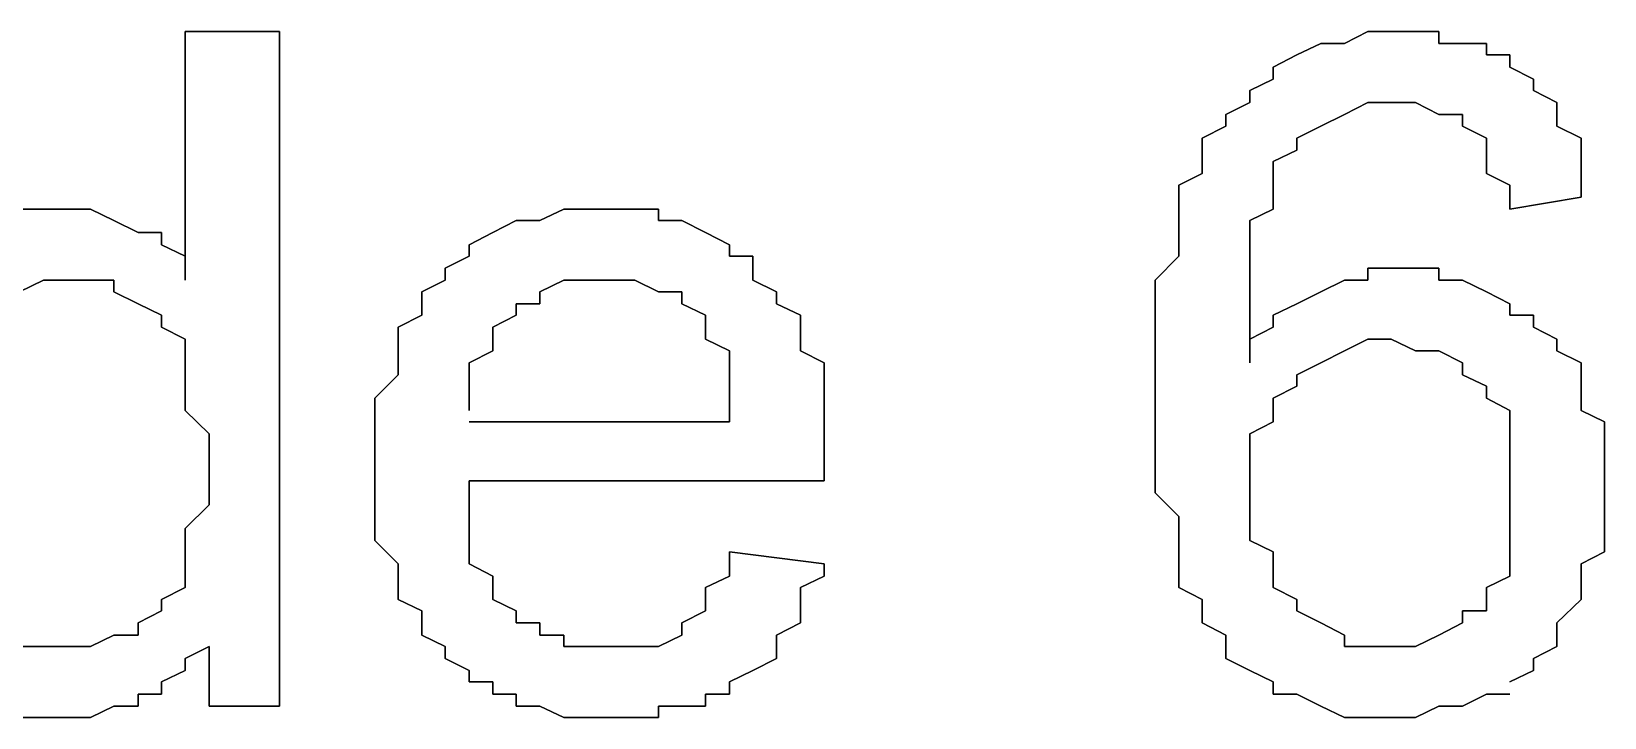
# Model space of a CAD drawing. Header units: metres. Extents: x 2.9 to 42.8, y 1.7 to 28.7.
# Drawn here: x 40.3031 to 40.5377, y 23.6132 to 23.7155 of the extents above; entities that cross this region are included whole.
import ezdxf

# ---------------------------------------------------------------- set-up
doc = ezdxf.new("R2010")
doc.units = ezdxf.units.M
doc.layers.add('GRIS', color=8, linetype='Continuous')

msp = doc.modelspace()

# ---------------------------------------------------------------- linework, layer by layer
at = {"layer": 'GRIS', "lineweight": -3}
for points in [[(40.3401, 23.7155), (40.326, 23.7155), (40.3401, 23.7155)], [(40.326, 23.7155), (40.326, 23.6784), (40.326, 23.7155)], [(40.3401, 23.6149), (40.3401, 23.7155), (40.3401, 23.6149)], [(40.4954, 23.7137), (40.4918, 23.712), (40.4954, 23.7137)], [(40.4989, 23.7137), (40.4954, 23.7137), (40.4989, 23.7137)], [(40.5024, 23.7155), (40.4989, 23.7137), (40.5024, 23.7155)], [(40.5059, 23.7155), (40.5024, 23.7155), (40.5059, 23.7155)], [(40.5095, 23.7155), (40.5059, 23.7155), (40.5095, 23.7155)], [(40.513, 23.7155), (40.5095, 23.7155), (40.513, 23.7155)], [(40.513, 23.7137), (40.513, 23.7155), (40.513, 23.7137)], [(40.5165, 23.7137), (40.513, 23.7137), (40.5165, 23.7137)], [(40.5201, 23.7137), (40.5165, 23.7137), (40.5201, 23.7137)], [(40.5201, 23.712), (40.5201, 23.7137), (40.5201, 23.712)], [(40.4918, 23.712), (40.4883, 23.7102), (40.4918, 23.712)], [(40.5236, 23.712), (40.5201, 23.712), (40.5236, 23.712)], [(40.5236, 23.7102), (40.5236, 23.712), (40.5236, 23.7102)], [(40.4883, 23.7102), (40.4883, 23.7084), (40.4883, 23.7102)], [(40.5271, 23.7084), (40.5236, 23.7102), (40.5271, 23.7084)], [(40.4883, 23.7084), (40.4848, 23.7067), (40.4883, 23.7084)], [(40.4848, 23.7067), (40.4848, 23.7049), (40.4848, 23.7067)], [(40.5271, 23.7067), (40.5271, 23.7084), (40.5271, 23.7067)], [(40.5306, 23.7049), (40.5271, 23.7067), (40.5306, 23.7049)], [(40.4848, 23.7049), (40.4812, 23.7031), (40.4848, 23.7049)], [(40.4989, 23.7031), (40.5024, 23.7049), (40.4989, 23.7031)], [(40.5024, 23.7049), (40.5059, 23.7049), (40.5024, 23.7049)], [(40.5059, 23.7049), (40.5095, 23.7049), (40.5059, 23.7049)], [(40.5095, 23.7049), (40.513, 23.7031), (40.5095, 23.7049)], [(40.5306, 23.7031), (40.5306, 23.7049), (40.5306, 23.7031)], [(40.4812, 23.7031), (40.4812, 23.7014), (40.4812, 23.7031)], [(40.4954, 23.7014), (40.4989, 23.7031), (40.4954, 23.7014)], [(40.513, 23.7031), (40.5165, 23.7031), (40.513, 23.7031)], [(40.5165, 23.7031), (40.5165, 23.7014), (40.5165, 23.7031)], [(40.5306, 23.7014), (40.5306, 23.7031), (40.5306, 23.7014)], [(40.4812, 23.7014), (40.4777, 23.6996), (40.4812, 23.7014)], [(40.4777, 23.6996), (40.4777, 23.6978), (40.4777, 23.6996)], [(40.4918, 23.6996), (40.4954, 23.7014), (40.4918, 23.6996)], [(40.4918, 23.6978), (40.4918, 23.6996), (40.4918, 23.6978)], [(40.5165, 23.7014), (40.5201, 23.6996), (40.5165, 23.7014)], [(40.5201, 23.6996), (40.5201, 23.6978), (40.5201, 23.6996)], [(40.5342, 23.6996), (40.5306, 23.7014), (40.5342, 23.6996)], [(40.5342, 23.6978), (40.5342, 23.6996), (40.5342, 23.6978)], [(40.4777, 23.6978), (40.4777, 23.6961), (40.4777, 23.6978)], [(40.4883, 23.6961), (40.4918, 23.6978), (40.4883, 23.6961)], [(40.5201, 23.6978), (40.5201, 23.6961), (40.5201, 23.6978)], [(40.5342, 23.6943), (40.5342, 23.6978), (40.5342, 23.6943)], [(40.4777, 23.6961), (40.4777, 23.6943), (40.4777, 23.6961)], [(40.4883, 23.6926), (40.4883, 23.6961), (40.4883, 23.6926)], [(40.5201, 23.6961), (40.5201, 23.6943), (40.5201, 23.6961)], [(40.4777, 23.6943), (40.4742, 23.6926), (40.4777, 23.6943)], [(40.4742, 23.6926), (40.4742, 23.6908), (40.4742, 23.6926)], [(40.4883, 23.6908), (40.4883, 23.6926), (40.4883, 23.6908)], [(40.5201, 23.6943), (40.5236, 23.6926), (40.5201, 23.6943)], [(40.5236, 23.6926), (40.5236, 23.689), (40.5236, 23.6926)], [(40.5342, 23.6926), (40.5342, 23.6943), (40.5342, 23.6926)], [(40.5342, 23.6908), (40.5342, 23.6926), (40.5342, 23.6908)], [(40.4742, 23.6908), (40.4742, 23.689), (40.4742, 23.6908)], [(40.4883, 23.689), (40.4883, 23.6908), (40.4883, 23.689)], [(40.5236, 23.689), (40.5342, 23.6908), (40.5236, 23.689)], [(40.3049, 23.689), (40.3013, 23.689), (40.3049, 23.689)], [(40.3084, 23.689), (40.3049, 23.689), (40.3084, 23.689)], [(40.3119, 23.689), (40.3084, 23.689), (40.3119, 23.689)], [(40.3154, 23.6873), (40.3119, 23.689), (40.3154, 23.6873)], [(40.3825, 23.689), (40.3789, 23.6873), (40.3825, 23.689)], [(40.386, 23.689), (40.3825, 23.689), (40.386, 23.689)], [(40.3895, 23.689), (40.386, 23.689), (40.3895, 23.689)], [(40.3931, 23.689), (40.3895, 23.689), (40.3931, 23.689)], [(40.3966, 23.689), (40.3931, 23.689), (40.3966, 23.689)], [(40.3966, 23.6873), (40.3966, 23.689), (40.3966, 23.6873)], [(40.4742, 23.689), (40.4742, 23.6855), (40.4742, 23.689)], [(40.4848, 23.6873), (40.4883, 23.689), (40.4848, 23.6873)], [(40.319, 23.6855), (40.3154, 23.6873), (40.319, 23.6855)], [(40.3225, 23.6855), (40.319, 23.6855), (40.3225, 23.6855)], [(40.3225, 23.6837), (40.3225, 23.6855), (40.3225, 23.6837)], [(40.3719, 23.6855), (40.3684, 23.6837), (40.3719, 23.6855)], [(40.3754, 23.6873), (40.3719, 23.6855), (40.3754, 23.6873)], [(40.3789, 23.6873), (40.3754, 23.6873), (40.3789, 23.6873)], [(40.4001, 23.6873), (40.3966, 23.6873), (40.4001, 23.6873)], [(40.4036, 23.6855), (40.4001, 23.6873), (40.4036, 23.6855)], [(40.4072, 23.6837), (40.4036, 23.6855), (40.4072, 23.6837)], [(40.4742, 23.6855), (40.4742, 23.6837), (40.4742, 23.6855)], [(40.4848, 23.6855), (40.4848, 23.6873), (40.4848, 23.6855)], [(40.4848, 23.6837), (40.4848, 23.6855), (40.4848, 23.6837)], [(40.326, 23.682), (40.3225, 23.6837), (40.326, 23.682)], [(40.3684, 23.6837), (40.3684, 23.682), (40.3684, 23.6837)], [(40.4072, 23.682), (40.4072, 23.6837), (40.4072, 23.682)], [(40.4742, 23.6837), (40.4742, 23.682), (40.4742, 23.6837)], [(40.4848, 23.682), (40.4848, 23.6837), (40.4848, 23.682)], [(40.326, 23.6802), (40.326, 23.682), (40.326, 23.6802)], [(40.3684, 23.682), (40.3648, 23.6802), (40.3684, 23.682)], [(40.4107, 23.682), (40.4072, 23.682), (40.4107, 23.682)], [(40.4107, 23.6802), (40.4107, 23.682), (40.4107, 23.6802)], [(40.4742, 23.682), (40.4707, 23.6784), (40.4742, 23.682)], [(40.4848, 23.6802), (40.4848, 23.682), (40.4848, 23.6802)], [(40.3013, 23.6767), (40.3049, 23.6784), (40.3013, 23.6767)], [(40.3049, 23.6784), (40.3084, 23.6784), (40.3049, 23.6784)], [(40.3084, 23.6784), (40.3119, 23.6784), (40.3084, 23.6784)], [(40.3119, 23.6784), (40.3154, 23.6784), (40.3119, 23.6784)], [(40.3154, 23.6784), (40.3154, 23.6767), (40.3154, 23.6784)], [(40.326, 23.6784), (40.326, 23.6802), (40.326, 23.6784)], [(40.3648, 23.6784), (40.3613, 23.6767), (40.3648, 23.6784)], [(40.3648, 23.6802), (40.3648, 23.6784), (40.3648, 23.6802)], [(40.3789, 23.6767), (40.3825, 23.6784), (40.3789, 23.6767)], [(40.3825, 23.6784), (40.386, 23.6784), (40.3825, 23.6784)], [(40.386, 23.6784), (40.3895, 23.6784), (40.386, 23.6784)], [(40.3895, 23.6784), (40.3931, 23.6784), (40.3895, 23.6784)], [(40.3931, 23.6784), (40.3966, 23.6767), (40.3931, 23.6784)], [(40.4107, 23.6784), (40.4107, 23.6802), (40.4107, 23.6784)], [(40.4142, 23.6767), (40.4107, 23.6784), (40.4142, 23.6767)], [(40.4707, 23.6784), (40.4707, 23.6767), (40.4707, 23.6784)], [(40.4848, 23.6767), (40.4848, 23.6802), (40.4848, 23.6767)], [(40.4989, 23.6784), (40.4954, 23.6767), (40.4989, 23.6784)], [(40.5024, 23.6784), (40.4989, 23.6784), (40.5024, 23.6784)], [(40.5059, 23.6802), (40.5024, 23.6802), (40.5059, 23.6802)], [(40.5024, 23.6802), (40.5024, 23.6784), (40.5024, 23.6802)], [(40.5095, 23.6802), (40.5059, 23.6802), (40.5095, 23.6802)], [(40.513, 23.6802), (40.5095, 23.6802), (40.513, 23.6802)], [(40.513, 23.6784), (40.513, 23.6802), (40.513, 23.6784)], [(40.5165, 23.6784), (40.513, 23.6784), (40.5165, 23.6784)], [(40.5201, 23.6767), (40.5165, 23.6784), (40.5201, 23.6767)], [(40.3154, 23.6767), (40.319, 23.6749), (40.3154, 23.6767)], [(40.3613, 23.6767), (40.3613, 23.6749), (40.3613, 23.6767)], [(40.3789, 23.6749), (40.3789, 23.6767), (40.3789, 23.6749)], [(40.3966, 23.6767), (40.4001, 23.6767), (40.3966, 23.6767)], [(40.4001, 23.6767), (40.4001, 23.6749), (40.4001, 23.6767)], [(40.4142, 23.6749), (40.4142, 23.6767), (40.4142, 23.6749)], [(40.4707, 23.6767), (40.4707, 23.6732), (40.4707, 23.6767)], [(40.4848, 23.6749), (40.4848, 23.6767), (40.4848, 23.6749)], [(40.4954, 23.6767), (40.4918, 23.6749), (40.4954, 23.6767)], [(40.5236, 23.6749), (40.5201, 23.6767), (40.5236, 23.6749)], [(40.319, 23.6749), (40.3225, 23.6732), (40.319, 23.6749)], [(40.3613, 23.6749), (40.3613, 23.6732), (40.3613, 23.6749)], [(40.3754, 23.6732), (40.3754, 23.6749), (40.3754, 23.6732)], [(40.3754, 23.6749), (40.3789, 23.6749), (40.3754, 23.6749)], [(40.4001, 23.6749), (40.4036, 23.6732), (40.4001, 23.6749)], [(40.4178, 23.6732), (40.4142, 23.6749), (40.4178, 23.6732)], [(40.4848, 23.6714), (40.4848, 23.6749), (40.4848, 23.6714)], [(40.4918, 23.6749), (40.4883, 23.6732), (40.4918, 23.6749)], [(40.5236, 23.6732), (40.5236, 23.6749), (40.5236, 23.6732)], [(40.3225, 23.6732), (40.3225, 23.6714), (40.3225, 23.6732)], [(40.3225, 23.6714), (40.326, 23.6696), (40.3225, 23.6714)], [(40.3613, 23.6732), (40.3578, 23.6714), (40.3613, 23.6732)], [(40.3578, 23.6714), (40.3578, 23.6696), (40.3578, 23.6714)], [(40.3719, 23.6714), (40.3754, 23.6732), (40.3719, 23.6714)], [(40.3719, 23.6696), (40.3719, 23.6714), (40.3719, 23.6696)], [(40.4036, 23.6732), (40.4036, 23.6714), (40.4036, 23.6732)], [(40.4036, 23.6714), (40.4036, 23.6696), (40.4036, 23.6714)], [(40.4178, 23.6714), (40.4178, 23.6732), (40.4178, 23.6714)], [(40.4178, 23.6696), (40.4178, 23.6714), (40.4178, 23.6696)], [(40.4707, 23.6732), (40.4707, 23.6714), (40.4707, 23.6732)], [(40.4707, 23.6714), (40.4707, 23.6679), (40.4707, 23.6714)], [(40.4883, 23.6714), (40.4848, 23.6696), (40.4883, 23.6714)], [(40.4848, 23.6679), (40.4848, 23.6714), (40.4848, 23.6679)], [(40.4883, 23.6732), (40.4883, 23.6714), (40.4883, 23.6732)], [(40.5271, 23.6732), (40.5236, 23.6732), (40.5271, 23.6732)], [(40.5271, 23.6714), (40.5271, 23.6732), (40.5271, 23.6714)], [(40.5306, 23.6696), (40.5271, 23.6714), (40.5306, 23.6696)], [(40.326, 23.6696), (40.326, 23.6679), (40.326, 23.6696)], [(40.3578, 23.6696), (40.3578, 23.6679), (40.3578, 23.6696)], [(40.3719, 23.6679), (40.3719, 23.6696), (40.3719, 23.6679)], [(40.4036, 23.6696), (40.4072, 23.6679), (40.4036, 23.6696)], [(40.4178, 23.6679), (40.4178, 23.6696), (40.4178, 23.6679)], [(40.4848, 23.6696), (40.4848, 23.6679), (40.4848, 23.6696)], [(40.4989, 23.6679), (40.5024, 23.6696), (40.4989, 23.6679)], [(40.5024, 23.6696), (40.5059, 23.6696), (40.5024, 23.6696)], [(40.5059, 23.6696), (40.5095, 23.6679), (40.5059, 23.6696)], [(40.5306, 23.6679), (40.5306, 23.6696), (40.5306, 23.6679)], [(40.326, 23.6679), (40.326, 23.6661), (40.326, 23.6679)], [(40.3578, 23.6679), (40.3578, 23.6661), (40.3578, 23.6679)], [(40.3684, 23.6661), (40.3719, 23.6679), (40.3684, 23.6661)], [(40.4072, 23.6679), (40.4072, 23.6661), (40.4072, 23.6679)], [(40.4213, 23.6661), (40.4178, 23.6679), (40.4213, 23.6661)], [(40.4707, 23.6679), (40.4707, 23.6643), (40.4707, 23.6679)], [(40.4954, 23.6661), (40.4989, 23.6679), (40.4954, 23.6661)], [(40.5095, 23.6679), (40.513, 23.6679), (40.5095, 23.6679)], [(40.513, 23.6679), (40.5165, 23.6661), (40.513, 23.6679)], [(40.5342, 23.6661), (40.5306, 23.6679), (40.5342, 23.6661)], [(40.326, 23.6661), (40.326, 23.6626), (40.326, 23.6661)], [(40.3578, 23.6643), (40.3543, 23.6608), (40.3578, 23.6643)], [(40.3578, 23.6661), (40.3578, 23.6643), (40.3578, 23.6661)], [(40.3684, 23.6626), (40.3684, 23.6661), (40.3684, 23.6626)], [(40.4072, 23.6661), (40.4072, 23.6643), (40.4072, 23.6661)], [(40.4072, 23.6643), (40.4072, 23.6608), (40.4072, 23.6643)], [(40.4213, 23.6626), (40.4213, 23.6661), (40.4213, 23.6626)], [(40.4707, 23.6643), (40.4707, 23.6626), (40.4707, 23.6643)], [(40.4918, 23.6643), (40.4954, 23.6661), (40.4918, 23.6643)], [(40.4918, 23.6626), (40.4918, 23.6643), (40.4918, 23.6626)], [(40.5165, 23.6661), (40.5165, 23.6643), (40.5165, 23.6661)], [(40.5165, 23.6643), (40.5201, 23.6626), (40.5165, 23.6643)], [(40.5342, 23.6626), (40.5342, 23.6661), (40.5342, 23.6626)], [(40.326, 23.6626), (40.326, 23.6608), (40.326, 23.6626)], [(40.3684, 23.6608), (40.3684, 23.6626), (40.3684, 23.6608)], [(40.4213, 23.6608), (40.4213, 23.6626), (40.4213, 23.6608)], [(40.4707, 23.6626), (40.4707, 23.6608), (40.4707, 23.6626)], [(40.4883, 23.6608), (40.4918, 23.6626), (40.4883, 23.6608)], [(40.5201, 23.6626), (40.5201, 23.6608), (40.5201, 23.6626)], [(40.5342, 23.6608), (40.5342, 23.6626), (40.5342, 23.6608)], [(40.326, 23.6608), (40.326, 23.659), (40.326, 23.6608)], [(40.3543, 23.6608), (40.3543, 23.659), (40.3543, 23.6608)], [(40.3684, 23.659), (40.3684, 23.6608), (40.3684, 23.659)], [(40.4072, 23.6608), (40.4072, 23.6573), (40.4072, 23.6608)], [(40.4213, 23.659), (40.4213, 23.6608), (40.4213, 23.659)], [(40.4707, 23.6608), (40.4707, 23.6573), (40.4707, 23.6608)], [(40.4883, 23.659), (40.4883, 23.6608), (40.4883, 23.659)], [(40.5201, 23.6608), (40.5236, 23.659), (40.5201, 23.6608)], [(40.5342, 23.659), (40.5342, 23.6608), (40.5342, 23.659)], [(40.326, 23.659), (40.3296, 23.6555), (40.326, 23.659)], [(40.3543, 23.659), (40.3543, 23.6555), (40.3543, 23.659)], [(40.4072, 23.6573), (40.3684, 23.6573), (40.4072, 23.6573)], [(40.4213, 23.6555), (40.4213, 23.659), (40.4213, 23.6555)], [(40.4707, 23.6573), (40.4707, 23.6537), (40.4707, 23.6573)], [(40.4848, 23.6555), (40.4883, 23.6573), (40.4848, 23.6555)], [(40.4883, 23.6573), (40.4883, 23.659), (40.4883, 23.6573)], [(40.5236, 23.659), (40.5236, 23.6573), (40.5236, 23.659)], [(40.5236, 23.6573), (40.5236, 23.6537), (40.5236, 23.6573)], [(40.5377, 23.6573), (40.5342, 23.659), (40.5377, 23.6573)], [(40.5377, 23.6537), (40.5377, 23.6573), (40.5377, 23.6537)], [(40.3296, 23.6555), (40.3296, 23.6537), (40.3296, 23.6555)], [(40.3543, 23.6555), (40.3543, 23.6537), (40.3543, 23.6555)], [(40.4213, 23.6537), (40.4213, 23.6555), (40.4213, 23.6537)], [(40.4848, 23.6537), (40.4848, 23.6555), (40.4848, 23.6537)], [(40.3296, 23.6537), (40.3296, 23.6502), (40.3296, 23.6537)], [(40.3543, 23.6537), (40.3543, 23.6502), (40.3543, 23.6537)], [(40.4213, 23.652), (40.4213, 23.6537), (40.4213, 23.652)], [(40.4707, 23.6537), (40.4707, 23.652), (40.4707, 23.6537)], [(40.4848, 23.6502), (40.4848, 23.6537), (40.4848, 23.6502)], [(40.5236, 23.6537), (40.5236, 23.652), (40.5236, 23.6537)], [(40.5377, 23.652), (40.5377, 23.6537), (40.5377, 23.652)], [(40.3296, 23.6502), (40.3296, 23.6467), (40.3296, 23.6502)], [(40.3543, 23.6502), (40.3543, 23.6485), (40.3543, 23.6502)], [(40.4213, 23.6485), (40.4213, 23.652), (40.4213, 23.6485)], [(40.4707, 23.652), (40.4707, 23.6485), (40.4707, 23.652)], [(40.4848, 23.6485), (40.4848, 23.6502), (40.4848, 23.6485)], [(40.5236, 23.652), (40.5236, 23.6502), (40.5236, 23.652)], [(40.5236, 23.6502), (40.5236, 23.6467), (40.5236, 23.6502)], [(40.5377, 23.6502), (40.5377, 23.652), (40.5377, 23.6502)], [(40.5377, 23.6467), (40.5377, 23.6502), (40.5377, 23.6467)], [(40.3543, 23.6485), (40.3543, 23.6467), (40.3543, 23.6485)], [(40.3684, 23.6449), (40.3684, 23.6485), (40.3684, 23.6449)], [(40.3684, 23.6485), (40.4213, 23.6485), (40.3684, 23.6485)], [(40.4707, 23.6485), (40.4707, 23.6467), (40.4707, 23.6485)], [(40.4848, 23.6467), (40.4848, 23.6485), (40.4848, 23.6467)], [(40.3296, 23.6467), (40.3296, 23.6449), (40.3296, 23.6467)], [(40.3543, 23.6467), (40.3543, 23.6432), (40.3543, 23.6467)], [(40.4707, 23.6467), (40.4742, 23.6432), (40.4707, 23.6467)], [(40.4848, 23.6449), (40.4848, 23.6467), (40.4848, 23.6449)], [(40.5236, 23.6467), (40.5236, 23.6449), (40.5236, 23.6467)], [(40.5377, 23.6449), (40.5377, 23.6467), (40.5377, 23.6449)], [(40.3296, 23.6449), (40.326, 23.6414), (40.3296, 23.6449)], [(40.3543, 23.6432), (40.3543, 23.6414), (40.3543, 23.6432)], [(40.3684, 23.6432), (40.3684, 23.6449), (40.3684, 23.6432)], [(40.3684, 23.6396), (40.3684, 23.6432), (40.3684, 23.6396)], [(40.4742, 23.6432), (40.4742, 23.6414), (40.4742, 23.6432)], [(40.4848, 23.6432), (40.4848, 23.6449), (40.4848, 23.6432)], [(40.4848, 23.6396), (40.4848, 23.6432), (40.4848, 23.6396)], [(40.5236, 23.6449), (40.5236, 23.6414), (40.5236, 23.6449)], [(40.5377, 23.6432), (40.5377, 23.6449), (40.5377, 23.6432)], [(40.5377, 23.6396), (40.5377, 23.6432), (40.5377, 23.6396)], [(40.326, 23.6414), (40.326, 23.6396), (40.326, 23.6414)], [(40.3543, 23.6414), (40.3543, 23.6396), (40.3543, 23.6414)], [(40.4742, 23.6414), (40.4742, 23.6396), (40.4742, 23.6414)], [(40.5236, 23.6414), (40.5236, 23.6396), (40.5236, 23.6414)], [(40.326, 23.6396), (40.326, 23.6379), (40.326, 23.6396)], [(40.3543, 23.6396), (40.3578, 23.6361), (40.3543, 23.6396)], [(40.3684, 23.6379), (40.3684, 23.6396), (40.3684, 23.6379)], [(40.4742, 23.6396), (40.4742, 23.6361), (40.4742, 23.6396)], [(40.4883, 23.6379), (40.4848, 23.6396), (40.4883, 23.6379)], [(40.5236, 23.6396), (40.5236, 23.6379), (40.5236, 23.6396)], [(40.5377, 23.6379), (40.5377, 23.6396), (40.5377, 23.6379)], [(40.326, 23.6379), (40.326, 23.6343), (40.326, 23.6379)], [(40.3578, 23.6361), (40.3578, 23.6343), (40.3578, 23.6361)], [(40.3684, 23.6361), (40.3684, 23.6379), (40.3684, 23.6361)], [(40.3719, 23.6343), (40.3684, 23.6361), (40.3719, 23.6343)], [(40.4072, 23.6379), (40.4072, 23.6361), (40.4072, 23.6379)], [(40.4213, 23.6361), (40.4072, 23.6379), (40.4213, 23.6361)], [(40.4072, 23.6361), (40.4072, 23.6343), (40.4072, 23.6361)], [(40.4213, 23.6343), (40.4213, 23.6361), (40.4213, 23.6343)], [(40.4742, 23.6361), (40.4742, 23.6343), (40.4742, 23.6361)], [(40.4883, 23.6361), (40.4883, 23.6379), (40.4883, 23.6361)], [(40.4883, 23.6343), (40.4883, 23.6361), (40.4883, 23.6343)], [(40.5236, 23.6379), (40.5236, 23.6343), (40.5236, 23.6379)], [(40.5342, 23.6361), (40.5377, 23.6379), (40.5342, 23.6361)], [(40.5342, 23.6326), (40.5342, 23.6361), (40.5342, 23.6326)], [(40.326, 23.6343), (40.326, 23.6326), (40.326, 23.6343)], [(40.3578, 23.6343), (40.3578, 23.6326), (40.3578, 23.6343)], [(40.3719, 23.6326), (40.3719, 23.6343), (40.3719, 23.6326)], [(40.4072, 23.6343), (40.4036, 23.6326), (40.4072, 23.6343)], [(40.4178, 23.6326), (40.4213, 23.6343), (40.4178, 23.6326)], [(40.4742, 23.6343), (40.4742, 23.6326), (40.4742, 23.6343)], [(40.4883, 23.6326), (40.4883, 23.6343), (40.4883, 23.6326)], [(40.5236, 23.6343), (40.5201, 23.6326), (40.5236, 23.6343)], [(40.326, 23.6326), (40.3225, 23.6308), (40.326, 23.6326)], [(40.3578, 23.6326), (40.3578, 23.6308), (40.3578, 23.6326)], [(40.3719, 23.6308), (40.3719, 23.6326), (40.3719, 23.6308)], [(40.4036, 23.6326), (40.4036, 23.6291), (40.4036, 23.6326)], [(40.4178, 23.6291), (40.4178, 23.6326), (40.4178, 23.6291)], [(40.4742, 23.6326), (40.4777, 23.6308), (40.4742, 23.6326)], [(40.4918, 23.6308), (40.4883, 23.6326), (40.4918, 23.6308)], [(40.5201, 23.6326), (40.5201, 23.6308), (40.5201, 23.6326)], [(40.5342, 23.6308), (40.5342, 23.6326), (40.5342, 23.6308)], [(40.3225, 23.6291), (40.319, 23.6273), (40.3225, 23.6291)], [(40.3225, 23.6308), (40.3225, 23.6291), (40.3225, 23.6308)], [(40.3578, 23.6308), (40.3613, 23.6291), (40.3578, 23.6308)], [(40.3613, 23.6291), (40.3613, 23.6273), (40.3613, 23.6291)], [(40.3754, 23.6291), (40.3719, 23.6308), (40.3754, 23.6291)], [(40.3754, 23.6273), (40.3754, 23.6291), (40.3754, 23.6273)], [(40.4036, 23.6291), (40.4001, 23.6273), (40.4036, 23.6291)], [(40.4178, 23.6273), (40.4178, 23.6291), (40.4178, 23.6273)], [(40.4777, 23.6308), (40.4777, 23.6291), (40.4777, 23.6308)], [(40.4777, 23.6291), (40.4777, 23.6273), (40.4777, 23.6291)], [(40.4918, 23.6291), (40.4918, 23.6308), (40.4918, 23.6291)], [(40.4954, 23.6273), (40.4918, 23.6291), (40.4954, 23.6273)], [(40.5201, 23.6291), (40.5165, 23.6291), (40.5201, 23.6291)], [(40.5165, 23.6291), (40.5165, 23.6273), (40.5165, 23.6291)], [(40.5201, 23.6308), (40.5201, 23.6291), (40.5201, 23.6308)], [(40.5306, 23.6273), (40.5342, 23.6308), (40.5306, 23.6273)], [(40.319, 23.6273), (40.319, 23.6255), (40.319, 23.6273)], [(40.3613, 23.6273), (40.3613, 23.6255), (40.3613, 23.6273)], [(40.3789, 23.6273), (40.3754, 23.6273), (40.3789, 23.6273)], [(40.3789, 23.6255), (40.3789, 23.6273), (40.3789, 23.6255)], [(40.4001, 23.6273), (40.4001, 23.6255), (40.4001, 23.6273)], [(40.4142, 23.6255), (40.4178, 23.6273), (40.4142, 23.6255)], [(40.4777, 23.6273), (40.4812, 23.6255), (40.4777, 23.6273)], [(40.4989, 23.6255), (40.4954, 23.6273), (40.4989, 23.6255)], [(40.5165, 23.6273), (40.513, 23.6255), (40.5165, 23.6273)], [(40.5306, 23.6255), (40.5306, 23.6273), (40.5306, 23.6255)], [(40.3154, 23.6255), (40.3119, 23.6238), (40.3154, 23.6255)], [(40.319, 23.6255), (40.3154, 23.6255), (40.319, 23.6255)], [(40.3613, 23.6255), (40.3648, 23.6238), (40.3613, 23.6255)], [(40.3825, 23.6255), (40.3789, 23.6255), (40.3825, 23.6255)], [(40.3825, 23.6238), (40.3825, 23.6255), (40.3825, 23.6238)], [(40.4001, 23.6255), (40.3966, 23.6238), (40.4001, 23.6255)], [(40.4142, 23.6238), (40.4142, 23.6255), (40.4142, 23.6238)], [(40.4812, 23.6255), (40.4812, 23.6238), (40.4812, 23.6255)], [(40.4989, 23.6238), (40.4989, 23.6255), (40.4989, 23.6238)], [(40.513, 23.6255), (40.5095, 23.6238), (40.513, 23.6255)], [(40.5306, 23.6238), (40.5306, 23.6255), (40.5306, 23.6238)], [(40.3049, 23.6238), (40.3013, 23.6238), (40.3049, 23.6238)], [(40.3084, 23.6238), (40.3049, 23.6238), (40.3084, 23.6238)], [(40.3119, 23.6238), (40.3084, 23.6238), (40.3119, 23.6238)], [(40.326, 23.622), (40.3296, 23.6238), (40.326, 23.622)], [(40.326, 23.6202), (40.326, 23.622), (40.326, 23.6202)], [(40.3296, 23.6238), (40.3296, 23.6149), (40.3296, 23.6238)], [(40.3648, 23.6238), (40.3648, 23.622), (40.3648, 23.6238)], [(40.3648, 23.622), (40.3684, 23.6202), (40.3648, 23.622)], [(40.386, 23.6238), (40.3825, 23.6238), (40.386, 23.6238)], [(40.3895, 23.6238), (40.386, 23.6238), (40.3895, 23.6238)], [(40.3931, 23.6238), (40.3895, 23.6238), (40.3931, 23.6238)], [(40.3966, 23.6238), (40.3931, 23.6238), (40.3966, 23.6238)], [(40.4107, 23.6202), (40.4142, 23.622), (40.4107, 23.6202)], [(40.4142, 23.622), (40.4142, 23.6238), (40.4142, 23.622)], [(40.4812, 23.6238), (40.4812, 23.622), (40.4812, 23.6238)], [(40.4812, 23.622), (40.4848, 23.6202), (40.4812, 23.622)], [(40.5024, 23.6238), (40.4989, 23.6238), (40.5024, 23.6238)], [(40.5059, 23.6238), (40.5024, 23.6238), (40.5059, 23.6238)], [(40.5095, 23.6238), (40.5059, 23.6238), (40.5095, 23.6238)], [(40.5271, 23.622), (40.5306, 23.6238), (40.5271, 23.622)], [(40.5271, 23.6202), (40.5271, 23.622), (40.5271, 23.6202)], [(40.3225, 23.6185), (40.326, 23.6202), (40.3225, 23.6185)], [(40.3684, 23.6202), (40.3684, 23.6185), (40.3684, 23.6202)], [(40.4072, 23.6185), (40.4107, 23.6202), (40.4072, 23.6185)], [(40.4848, 23.6202), (40.4883, 23.6185), (40.4848, 23.6202)], [(40.5236, 23.6185), (40.5271, 23.6202), (40.5236, 23.6185)], [(40.3225, 23.6167), (40.3225, 23.6185), (40.3225, 23.6167)], [(40.3684, 23.6185), (40.3719, 23.6185), (40.3684, 23.6185)], [(40.3719, 23.6185), (40.3719, 23.6167), (40.3719, 23.6185)], [(40.4072, 23.6167), (40.4072, 23.6185), (40.4072, 23.6167)], [(40.4883, 23.6185), (40.4883, 23.6167), (40.4883, 23.6185)], [(40.3119, 23.6132), (40.3154, 23.6149), (40.3119, 23.6132)], [(40.3154, 23.6149), (40.319, 23.6149), (40.3154, 23.6149)], [(40.319, 23.6149), (40.319, 23.6167), (40.319, 23.6149)], [(40.319, 23.6167), (40.3225, 23.6167), (40.319, 23.6167)], [(40.3296, 23.6149), (40.3401, 23.6149), (40.3296, 23.6149)], [(40.3719, 23.6167), (40.3754, 23.6167), (40.3719, 23.6167)], [(40.3754, 23.6167), (40.3754, 23.6149), (40.3754, 23.6167)], [(40.3754, 23.6149), (40.3789, 23.6149), (40.3754, 23.6149)], [(40.3789, 23.6149), (40.3825, 23.6132), (40.3789, 23.6149)], [(40.3966, 23.6132), (40.3966, 23.6149), (40.3966, 23.6132)], [(40.3966, 23.6149), (40.4001, 23.6149), (40.3966, 23.6149)], [(40.4001, 23.6149), (40.4036, 23.6149), (40.4001, 23.6149)], [(40.4036, 23.6149), (40.4036, 23.6167), (40.4036, 23.6149)], [(40.4036, 23.6167), (40.4072, 23.6167), (40.4036, 23.6167)], [(40.4883, 23.6167), (40.4918, 23.6167), (40.4883, 23.6167)], [(40.4918, 23.6167), (40.4954, 23.6149), (40.4918, 23.6167)], [(40.4954, 23.6149), (40.4989, 23.6132), (40.4954, 23.6149)], [(40.5095, 23.6132), (40.513, 23.6149), (40.5095, 23.6132)], [(40.513, 23.6149), (40.5165, 23.6149), (40.513, 23.6149)], [(40.5165, 23.6149), (40.5201, 23.6167), (40.5165, 23.6149)], [(40.5201, 23.6167), (40.5236, 23.6167), (40.5201, 23.6167)], [(40.3013, 23.6132), (40.3049, 23.6132), (40.3013, 23.6132)], [(40.3049, 23.6132), (40.3084, 23.6132), (40.3049, 23.6132)], [(40.3084, 23.6132), (40.3119, 23.6132), (40.3084, 23.6132)], [(40.3825, 23.6132), (40.386, 23.6132), (40.3825, 23.6132)], [(40.386, 23.6132), (40.3895, 23.6132), (40.386, 23.6132)], [(40.3895, 23.6132), (40.3931, 23.6132), (40.3895, 23.6132)], [(40.3931, 23.6132), (40.3966, 23.6132), (40.3931, 23.6132)], [(40.4989, 23.6132), (40.5024, 23.6132), (40.4989, 23.6132)], [(40.5024, 23.6132), (40.5059, 23.6132), (40.5024, 23.6132)], [(40.5059, 23.6132), (40.5095, 23.6132), (40.5059, 23.6132)]]:
    msp.add_lwpolyline(points, dxfattribs=at)
msp.add_lwpolyline([(40.4848, 23.6679), (40.4848, 23.6661), (40.4848, 23.6679), (40.4848, 23.6661)], close=True, dxfattribs=at)

doc.saveas('drawing.dxf')
